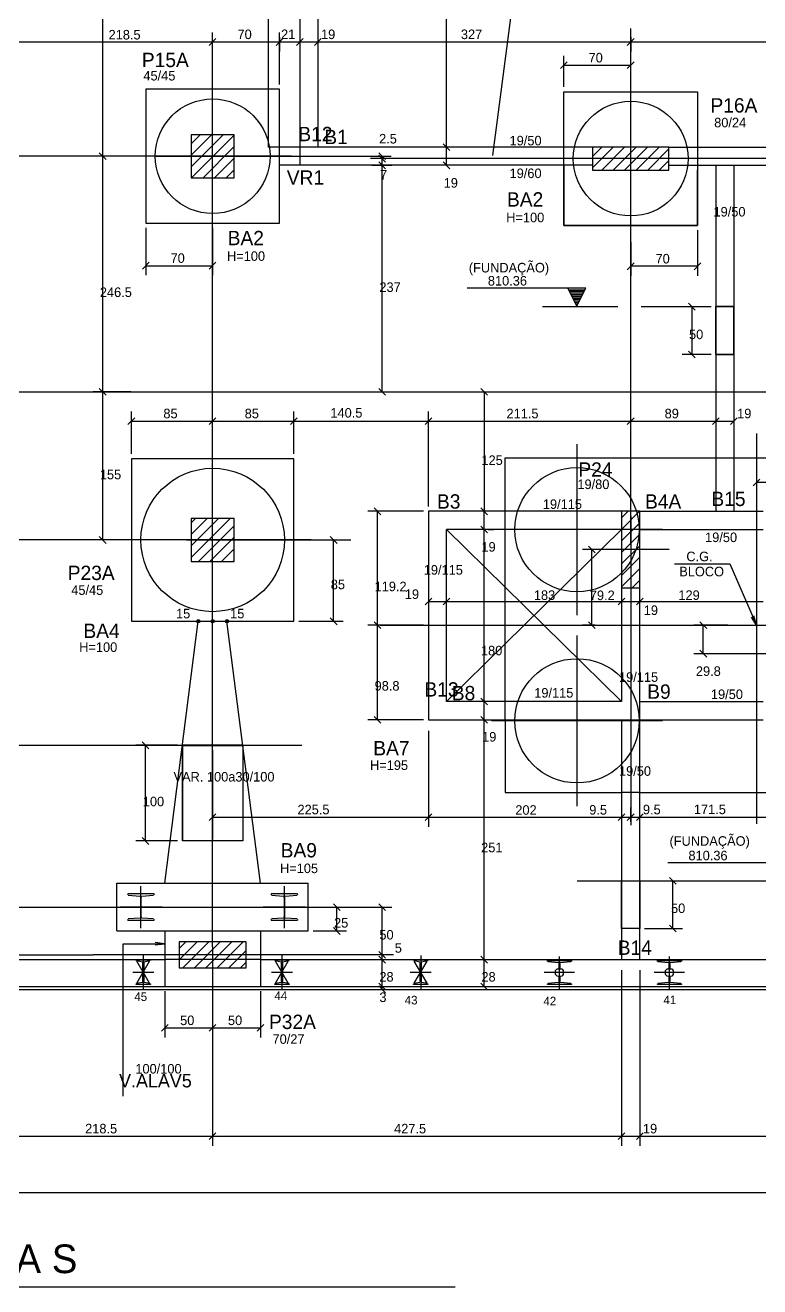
# Model space of a CAD drawing. Header units: metres. Extents: x -5 to 6148, y -6 to 3991.
# Drawn here: x 4094 to 4862, y 1774 to 3093 of the extents above; entities that cross this region are included whole.
import ezdxf

# ---------------------------------------------------------------- set-up
doc = ezdxf.new("R2010")
doc.units = ezdxf.units.M

msp = doc.modelspace()

# ---------------------------------------------------------------- linework, layer by layer
for centre, radius in [((4290.2, 2956.4), 60), ((4727.2, 2953.9), 60), ((4290.2, 2554.9), 75), ((4671.1, 2565.7), 65), ((4275.2, 2469.9), 1.67), ((4275.2, 2469.9), 0.83), ((4290.2, 2469.9), 1.67), ((4290.2, 2469.9), 1.67), ((4290.2, 2469.9), 0.83), ((4290.2, 2469.9), 0.83), ((4305.2, 2469.9), 1.67), ((4305.2, 2469.9), 0.83), ((4671.1, 2365.7), 65)]:
    msp.add_circle(centre, radius)
at = {"layer": '1', "color": 1}
for p, q in [((4290.2, 2873.9), (4290.2, 3038.8)), ((4727.2, 2871.4), (4727.2, 3036.3)), ((4372.7, 2956.4), (4207.7, 2956.4)), ((4809.7, 2953.9), (4644.7, 2953.9)), ((4290.2, 2451.8), (4290.2, 2657.9)), ((4671.1, 2476.4), (4671.1, 2655.1)), ((4760.4, 2565.7), (4581.7, 2565.7)), ((4393.3, 2554.9), (4187.1, 2554.9)), ((4671.1, 2276.4), (4671.1, 2455.1)), ((4760.4, 2365.7), (4581.7, 2365.7)), ((3913, 2115.9), (4240.2, 2115.9)), ((4340.2, 2115.9), (5745.4, 2115.9)), ((2991.2, 2087.9), (5771.4, 2087.9))]:
    msp.add_line(p, q, dxfattribs=at)
at = {"layer": '2', "color": 2}
for p, q in [((4286.7, 3072.3), (4293.7, 3079.4)), ((4286.7, 3072.3), (4293.7, 3079.4)), ((4286.7, 3072.3), (4293.7, 3079.4)), ((4286.7, 3072.3), (4293.7, 3079.4)), ((4356.7, 3072.3), (4363.7, 3079.4)), ((4356.7, 3072.3), (4363.7, 3079.4)), ((4356.7, 3072.3), (4363.7, 3079.4)), ((4377.7, 3072.3), (4384.7, 3079.4)), ((4377.7, 3072.3), (4384.7, 3079.4)), ((4396.7, 3072.3), (4403.7, 3079.4)), ((4396.7, 3072.3), (4403.7, 3079.4)), ((4723.7, 3072.3), (4730.7, 3079.4)), ((4723.7, 3072.3), (4730.7, 3079.4)), ((4723.7, 3072.3), (4730.7, 3079.4)), ((4723.7, 3072.3), (4730.7, 3079.4)), ((4653.7, 3048), (4660.7, 3055.1)), ((4723.7, 3048), (4730.7, 3055.1)), ((4178.8, 2952.8), (4171.7, 2959.9)), ((4178.8, 2952.8), (4171.7, 2959.9)), ((4178.8, 2952.8), (4171.7, 2959.9)), ((4471, 2952.8), (4464, 2959.9)), ((4471, 2950.3), (4464, 2957.4)), ((4471, 2950.3), (4464, 2957.4)), ((4538.2, 2962.3), (4531.2, 2969.4)), ((4538.2, 2962.3), (4531.2, 2969.4)), ((4471, 2943.3), (4464, 2950.4)), ((4471, 2943.3), (4464, 2950.4)), ((4538.2, 2943.3), (4531.2, 2950.4)), ((4216.7, 2838.3), (4223.7, 2845.4)), ((4286.7, 2838.3), (4293.7, 2845.4)), ((4730.7, 2844.7), (4723.7, 2837.6)), ((4800.7, 2844.7), (4793.7, 2837.6)), ((4787.6, 2802.5), (4794.7, 2795.4)), ((4787.6, 2752.5), (4794.7, 2745.4)), ((4178.8, 2706.3), (4171.7, 2713.4)), ((4178.8, 2706.3), (4171.7, 2713.4)), ((4471, 2706.3), (4464, 2713.4)), ((4471, 2706.3), (4464, 2713.4)), ((4471, 2706.3), (4464, 2713.4)), ((4570.7, 2713.4), (4577.7, 2706.3)), ((4201.7, 2675.7), (4208.7, 2682.7)), ((4286.7, 2675.7), (4293.7, 2682.7)), ((4286.7, 2675.7), (4293.7, 2682.7)), ((4371.7, 2675.7), (4378.7, 2682.7)), ((4371.7, 2675.7), (4378.7, 2682.7)), ((4512.2, 2675.7), (4519.2, 2682.7)), ((4512.2, 2675.7), (4519.2, 2682.7)), ((4723.7, 2675.7), (4730.7, 2682.7)), ((4723.7, 2675.7), (4730.7, 2682.7)), ((4812.7, 2675.7), (4819.7, 2682.7)), ((4812.7, 2675.7), (4819.7, 2682.7)), ((4831.7, 2675.7), (4838.7, 2682.7)), ((4862.1, 2618.4), (4855.1, 2611.4)), ((4466, 2581.3), (4458.9, 2588.4)), ((4570.7, 2588.4), (4577.7, 2581.3)), ((4577.7, 2581.3), (4570.7, 2588.4)), ((4577.7, 2581.3), (4570.7, 2588.4)), ((4577.7, 2562.3), (4570.7, 2569.4)), ((4577.7, 2562.3), (4570.7, 2569.4)), ((4178.8, 2551.3), (4171.7, 2558.4)), ((4178.8, 2551.3), (4171.7, 2558.4)), ((4420.3, 2551.3), (4413.2, 2558.4)), ((4690.2, 2541.3), (4683.2, 2548.4)), ((4512.2, 2486.9), (4519.2, 2494)), ((4531.2, 2486.9), (4538.2, 2494)), ((4531.2, 2486.9), (4538.2, 2494)), ((4714.2, 2486.9), (4721.2, 2494)), ((4714.2, 2486.9), (4721.2, 2494)), ((4733.2, 2486.9), (4740.2, 2494)), ((4733.2, 2486.9), (4740.2, 2494)), ((4420.3, 2466.3), (4413.2, 2473.4)), ((4466, 2462.2), (4458.9, 2469.3)), ((4466, 2462.2), (4458.9, 2469.3)), ((4690.2, 2462.2), (4683.2, 2469.3)), ((4806.7, 2462.2), (4799.6, 2469.3)), ((4806.7, 2432.4), (4799.6, 2439.5)), ((4577.7, 2382.3), (4570.7, 2389.4)), ((4577.7, 2382.3), (4570.7, 2389.4)), ((4466, 2363.3), (4458.9, 2370.4)), ((4577.7, 2363.3), (4570.7, 2370.4)), ((4577.7, 2363.3), (4570.7, 2370.4)), ((4577.7, 2363.3), (4570.7, 2370.4)), ((4223.5, 2336.5), (4216.4, 2343.6)), ((4286.7, 2261.4), (4293.7, 2268.5)), ((4512.2, 2261.4), (4519.2, 2268.5)), ((4714.2, 2261.4), (4721.2, 2268.5)), ((4714.2, 2261.4), (4721.2, 2268.5)), ((4723.7, 2261.4), (4730.7, 2268.5)), ((4723.7, 2261.4), (4730.7, 2268.5)), ((4733.2, 2261.4), (4740.2, 2268.5)), ((4733.2, 2261.4), (4740.2, 2268.5)), ((4223.5, 2236.5), (4216.4, 2243.6)), ((4774.8, 2194.8), (4767.8, 2201.9)), ((4423.6, 2167.3), (4416.5, 2174.4)), ((4471, 2167.3), (4464, 2174.4)), ((4471, 2167.3), (4464, 2174.4)), ((4774.8, 2144.8), (4767.8, 2151.9)), ((4423.6, 2142.3), (4416.5, 2149.4)), ((4471, 2117.3), (4464, 2124.4)), ((4471, 2117.3), (4464, 2124.4)), ((4471, 2117.3), (4464, 2124.4)), ((4471, 2112.3), (4464, 2119.4)), ((4471, 2112.3), (4464, 2119.4)), ((4577.7, 2112.3), (4570.7, 2119.4)), ((4577.7, 2112.3), (4570.7, 2119.4)), ((4471, 2084.3), (4464, 2091.4)), ((4471, 2084.3), (4464, 2091.4)), ((4471, 2081.3), (4464, 2088.4)), ((4577.7, 2084.3), (4570.7, 2091.4)), ((2401.7, 2084.8), (5872.2, 2084.8)), ((4236.7, 2040.9), (4243.7, 2048)), ((4286.7, 2040.9), (4293.7, 2048)), ((4286.7, 2040.9), (4293.7, 2048)), ((4336.7, 2040.9), (4343.7, 2048)), ((4286.7, 1927.6), (4293.7, 1934.7)), ((4286.7, 1927.6), (4293.7, 1934.7)), ((4286.7, 1927.6), (4293.7, 1934.7)), ((4714.2, 1927.6), (4721.2, 1934.7)), ((4714.2, 1927.6), (4721.2, 1934.7)), ((4733.2, 1927.6), (4740.2, 1934.7)), ((4733.2, 1927.6), (4740.2, 1934.7))]:
    msp.add_line(p, q, dxfattribs=at)
at = {"layer": '3', "color": 3}
for p, q in [((4348.2, 3285.9), (4348.2, 2965.9)), ((4381.2, 3285.9), (4381.2, 2965.8)), ((4400.2, 3285.9), (4400.2, 2965.8)), ((4657.2, 3023.9), (4797.2, 3023.9)), ((4657.2, 2946.9), (4657.2, 3023.9)), ((4797.2, 3023.9), (4797.2, 2941.9)), ((4267.7, 2969.4), (4277.1, 2978.9)), ((4267.7, 2957.4), (4289.1, 2978.9)), ((4267.7, 2945.4), (4301.1, 2978.9)), ((4268.2, 2933.9), (4312.7, 2978.4)), ((4280.2, 2933.9), (4312.7, 2966.4)), ((4360.2, 2965.9), (4348.2, 2965.9)), ((4687.2, 2965.9), (4360.2, 2965.9)), ((4381.2, 2965.9), (4381.2, 2946.9)), ((4687.2, 2956.2), (4696.9, 2965.9)), ((4687.2, 2944.2), (4708.9, 2965.9)), ((4696.9, 2941.9), (4720.9, 2965.9)), ((4708.9, 2941.9), (4732.9, 2965.9)), ((4720.9, 2941.9), (4744.9, 2965.9)), ((4733, 2941.9), (4757, 2965.9)), ((4745, 2941.9), (4767.2, 2964.1)), ((4767.2, 2965.9), (5109.2, 2965.9)), ((4292.2, 2933.9), (4312.7, 2954.3)), ((4687.2, 2946.9), (4360.2, 2946.9)), ((4757, 2941.9), (4767.2, 2952)), ((4767.2, 2946.9), (5109.2, 2946.9)), ((4816.2, 2946.9), (4816.2, 2584.9)), ((4835.2, 2946.9), (4835.2, 2584.9)), ((4304.2, 2933.9), (4312.7, 2942.3)), ((4680.3, 2818.4), (4556.4, 2818.4)), ((4670.9, 2799.7), (4661.5, 2818.4)), ((4662.4, 2816.7), (4679.5, 2816.7)), ((4663.2, 2815.1), (4678.6, 2815.1)), ((4664, 2813.4), (4677.8, 2813.4)), ((4664.9, 2811.7), (4676.9, 2811.7)), ((4670.9, 2799.7), (4680.3, 2818.4)), ((4665.7, 2810.1), (4676.1, 2810.1)), ((4666.6, 2808.4), (4675.3, 2808.4)), ((4667.4, 2806.7), (4674.4, 2806.7)), ((4668.2, 2805), (4673.6, 2805)), ((4669.1, 2803.4), (4672.8, 2803.4)), ((4669.9, 2801.7), (4671.9, 2801.7)), ((4858.6, 2666.4), (4858.6, 2257.8)), ((4816.2, 2640.7), (4835.2, 2640.7)), ((4267.7, 2572.8), (4272.3, 2577.4)), ((4267.7, 2560.7), (4284.3, 2577.4)), ((4267.7, 2548.7), (4296.3, 2577.4)), ((4267.7, 2536.7), (4308.4, 2577.4)), ((4717.7, 2584.9), (4515.7, 2584.9)), ((4596.1, 2366.9), (4596.1, 2584.9)), ((4717.7, 2578), (4724.6, 2584.9)), ((4717.7, 2566), (4736.6, 2584.9)), ((4736.7, 2584.9), (4865.7, 2584.9)), ((4275.4, 2532.4), (4312.7, 2569.7)), ((4534.7, 2385.9), (4534.7, 2565.9)), ((4717.7, 2565.9), (4534.7, 2565.9)), ((4717.7, 2553.9), (4736.7, 2572.9)), ((4717.7, 2541.9), (4736.7, 2560.9)), ((4736.7, 2565.9), (4865.7, 2565.9)), ((4287.4, 2532.4), (4312.7, 2557.7)), ((4717.7, 2529.9), (4736.7, 2548.9)), ((4299.4, 2532.4), (4312.7, 2545.6)), ((4717.7, 2517.9), (4736.7, 2536.9)), ((4311.4, 2532.4), (4312.7, 2533.6)), ((4717.7, 2505.9), (4736.7, 2524.9)), ((4728.7, 2504.9), (4736.7, 2512.8)), ((4240.2, 2195.9), (4275.2, 2469.9)), ((4340.2, 2195.9), (4305.2, 2469.9)), ((4465.4, 2465.7), (5121.7, 2465.7)), ((4736.7, 2385.9), (4865.7, 2385.9)), ((4717.7, 2366.9), (4865.7, 2366.9)), ((4736.7, 2290.7), (4717.7, 2290.7)), ((4736.7, 2290.7), (4946.2, 2290.7)), ((4890, 2217.1), (4766.1, 2217.1)), ((4190.2, 2145.9), (4190.2, 2195.9)), ((4190.2, 2195.9), (4390.2, 2195.9)), ((4390.2, 2145.9), (4390.2, 2195.9)), ((4190.2, 2145.9), (4390.2, 2145.9)), ((4240.2, 2145.9), (4240.2, 2115.9)), ((4340.2, 2145.9), (4340.2, 2115.9)), ((4255.2, 2127.5), (4262, 2134.4)), ((4255.2, 2115.5), (4274.1, 2134.4)), ((4259.1, 2107.4), (4286.1, 2134.4)), ((4271.1, 2107.4), (4298.1, 2134.4)), ((4283.1, 2107.4), (4310.1, 2134.4)), ((4295.1, 2107.4), (4322.1, 2134.4)), ((4307.2, 2107.4), (4325.2, 2125.4)), ((4340.2, 2115.9), (4240.2, 2115.9)), ((4240.2, 2115.9), (4240.2, 2087.9)), ((4319.2, 2107.4), (4325.2, 2113.4)), ((4340.2, 2115.9), (4340.2, 2087.9))]:
    msp.add_line(p, q, dxfattribs=at)
for points in [[(4360.2, 2886.4), (4360.2, 3026.4), (4220.2, 3026.4), (4220.2, 2886.4), (4360.2, 2886.4)], [(4657.2, 2946.9), (4657.2, 2883.9), (4797.2, 2883.9), (4797.2, 2941.9), (4797.2, 2883.9), (4657.2, 2883.9), (4657.2, 2946.9)], [(4375.2, 2469.9), (4375.2, 2639.9), (4205.2, 2639.9), (4205.2, 2469.9), (4375.2, 2469.9)], [(4596.1, 2584.9), (4596.1, 2640.7), (4816.2, 2640.7)], [(4835.2, 2640.7), (5121.1, 2640.7), (5121.1, 2584.9)], [(4515.7, 2584.9), (4515.7, 2366.9), (4717.7, 2366.9), (4717.7, 2115.9)], [(4717.7, 2504.9), (4717.7, 2385.9), (4534.7, 2385.9)], [(4736.7, 2115.9), (4736.7, 2385.9), (4736.7, 2504.9)], [(4596.1, 2366.9), (4596.1, 2290.7), (4717.7, 2290.7)]]:
    msp.add_lwpolyline(points, dxfattribs=at)
at = {"layer": '6', "color": 6}
for p, q in [((4816.2, 2799), (4816.2, 2749)), ((4835.2, 2799), (4816.2, 2799)), ((4835.2, 2749), (4835.2, 2799)), ((4816.2, 2749), (4835.2, 2749)), ((4258.6, 2340.1), (4258.6, 2240.1)), ((4321.8, 2340.1), (4258.6, 2340.1)), ((4321.8, 2340.1), (4321.8, 2240.1)), ((4321.8, 2240.1), (4258.6, 2240.1)), ((4215.2, 2148.8), (4215.2, 2192.9)), ((4215.2, 2148.8), (4215.2, 2192.9)), ((4365.2, 2148.8), (4365.2, 2192.9)), ((4365.2, 2148.8), (4365.2, 2192.9)), ((4201.4, 2184.6), (4201.4, 2183.9)), ((4229, 2184.6), (4201.4, 2184.6)), ((4201.9, 2183.4), (4214.4, 2182.4)), ((4214.8, 2181.8), (4214.8, 2159.9)), ((4215.5, 2159.9), (4215.5, 2181.8)), ((4216, 2182.4), (4228.5, 2183.4)), ((4229, 2183.9), (4229, 2184.6)), ((4351.4, 2184.6), (4351.4, 2183.9)), ((4379, 2184.6), (4351.4, 2184.6)), ((4351.9, 2183.4), (4364.4, 2182.4)), ((4364.8, 2181.8), (4364.8, 2159.9)), ((4365.5, 2159.9), (4365.5, 2181.8)), ((4366, 2182.4), (4378.5, 2183.4)), ((4379, 2183.9), (4379, 2184.6)), ((4237.3, 2170.9), (4193.1, 2170.9)), ((4387.3, 2170.9), (4343.1, 2170.9)), ((4201.4, 2157.8), (4201.4, 2157.1)), ((4201.4, 2157.1), (4229, 2157.1)), ((4214.4, 2159.3), (4201.9, 2158.4)), ((4228.5, 2158.4), (4216, 2159.3)), ((4229, 2157.1), (4229, 2157.8)), ((4351.4, 2157.8), (4351.4, 2157.1)), ((4351.4, 2157.1), (4379, 2157.1)), ((4364.4, 2159.3), (4351.9, 2158.4)), ((4378.5, 2158.4), (4366, 2159.3)), ((4379, 2157.1), (4379, 2157.8)), ((4210.2, 2115.8), (4225.2, 2115.8)), ((4210.2, 2115.1), (4210.2, 2115.8)), ((4216.8, 2113.4), (4210.7, 2114.5)), ((4224.3, 2091.3), (4211, 2114.4)), ((4211, 2091.3), (4224.3, 2114.4)), ((4217.3, 2092.9), (4217.3, 2112.8)), ((4217.7, 2120.2), (4217.7, 2085.5)), ((4218.1, 2112.8), (4218.1, 2092.9)), ((4224.7, 2114.5), (4218.6, 2113.4)), ((4225.2, 2115.8), (4225.2, 2115.1)), ((4355.2, 2115.8), (4370.2, 2115.8)), ((4355.2, 2115.1), (4355.2, 2115.8)), ((4361.8, 2113.4), (4355.7, 2114.5)), ((4369.3, 2091.3), (4356, 2114.4)), ((4356, 2091.3), (4369.3, 2114.4)), ((4362.3, 2092.9), (4362.3, 2112.8)), ((4362.7, 2120.2), (4362.7, 2085.5)), ((4363.1, 2112.8), (4363.1, 2092.9)), ((4369.7, 2114.5), (4363.6, 2113.4)), ((4370.2, 2115.8), (4370.2, 2115.1)), ((4500.2, 2115.8), (4515.2, 2115.8)), ((4500.2, 2115.1), (4500.2, 2115.8)), ((4506.8, 2113.4), (4500.7, 2114.5)), ((4514.3, 2091.3), (4501, 2114.4)), ((4501, 2091.3), (4514.3, 2114.4)), ((4507.3, 2092.9), (4507.3, 2112.8)), ((4507.7, 2120.2), (4507.7, 2085.5)), ((4508.1, 2112.8), (4508.1, 2092.9)), ((4514.7, 2114.5), (4508.6, 2113.4)), ((4515.2, 2115.8), (4515.2, 2115.1)), ((4640.2, 2114.9), (4665.2, 2114.9)), ((4640.2, 2114.1), (4640.2, 2114.9)), ((4651.8, 2112.4), (4640.7, 2113.5)), ((4652.3, 2106.3), (4652.3, 2111.8)), ((4652.7, 2085.5), (4652.7, 2119.2)), ((4664.7, 2113.5), (4653.6, 2112.4)), ((4665.2, 2114.9), (4665.2, 2114.1)), ((4755.2, 2114.9), (4780.2, 2114.9)), ((4755.2, 2114.1), (4755.2, 2114.9)), ((4766.8, 2112.4), (4755.7, 2113.5)), ((4767.3, 2106.3), (4767.3, 2111.8)), ((4767.7, 2085.5), (4767.7, 2119.2)), ((4779.7, 2113.5), (4768.6, 2112.4)), ((4780.2, 2114.9), (4780.2, 2114.1)), ((4206.8, 2102.8), (4228.6, 2102.8)), ((4351.8, 2102.8), (4373.6, 2102.8)), ((4496.8, 2102.8), (4518.6, 2102.8)), ((4668.6, 2102.4), (4636.8, 2102.4)), ((4783.6, 2102.4), (4751.8, 2102.4)), ((4210.2, 2089.8), (4210.2, 2090.6)), ((4225.2, 2089.8), (4210.2, 2089.8)), ((4210.7, 2091.2), (4216.8, 2092.3)), ((4218.6, 2092.3), (4224.7, 2091.2)), ((4225.2, 2090.6), (4225.2, 2089.8)), ((4355.2, 2089.8), (4355.2, 2090.6)), ((4370.2, 2089.8), (4355.2, 2089.8)), ((4355.7, 2091.2), (4361.8, 2092.3)), ((4363.6, 2092.3), (4369.7, 2091.2)), ((4370.2, 2090.6), (4370.2, 2089.8)), ((4500.2, 2089.8), (4500.2, 2090.6)), ((4515.2, 2089.8), (4500.2, 2089.8)), ((4500.7, 2091.2), (4506.8, 2092.3)), ((4508.6, 2092.3), (4514.7, 2091.2)), ((4515.2, 2090.6), (4515.2, 2089.8)), ((4640.2, 2089.9), (4640.2, 2090.6)), ((4665.2, 2089.9), (4640.2, 2089.9)), ((4640.7, 2091.2), (4651.8, 2092.3)), ((4652.3, 2092.9), (4652.3, 2098.4)), ((4653.1, 2098.4), (4653.1, 2092.9)), ((4653.6, 2092.3), (4664.7, 2091.2)), ((4665.2, 2090.6), (4665.2, 2089.9)), ((4755.2, 2089.9), (4755.2, 2090.6)), ((4780.2, 2089.9), (4755.2, 2089.9)), ((4755.7, 2091.2), (4766.8, 2092.3)), ((4767.3, 2092.9), (4767.3, 2098.4)), ((4768.1, 2098.4), (4768.1, 2092.9)), ((4768.6, 2092.3), (4779.7, 2091.2)), ((4780.2, 2090.6), (4780.2, 2089.9)), ((3582.8, 1773.6), (4543.7, 1773.6))]:
    msp.add_line(p, q, dxfattribs=at)
for points in [[(4717.7, 2198.4), (4736.7, 2198.4), (4736.7, 2148.4), (4717.7, 2148.4), (4717.7, 2198.4)], [(4201.4, 2183.9), (4201.4, 2184.2), (4201.6, 2184.4), (4201.9, 2184.5)], [(4214.8, 2181.8), (4214.8, 2181.8), (4214.8, 2181.8), (4214.8, 2181.8), (4214.8, 2181.6), (4214.6, 2181.3), (4214.4, 2181.3)], [(4216, 2181.3), (4215.7, 2181.3), (4215.5, 2181.6), (4215.5, 2181.8)], [(4228.5, 2184.5), (4228.8, 2184.4), (4229, 2184.2), (4229, 2183.9)], [(4351.4, 2183.9), (4351.4, 2184.2), (4351.6, 2184.4), (4351.9, 2184.5)], [(4364.8, 2181.8), (4364.8, 2181.8), (4364.8, 2181.8), (4364.8, 2181.8), (4364.8, 2181.6), (4364.6, 2181.3), (4364.4, 2181.3)], [(4366, 2181.3), (4365.7, 2181.3), (4365.5, 2181.6), (4365.5, 2181.8)], [(4378.5, 2184.5), (4378.8, 2184.4), (4379, 2184.2), (4379, 2183.9)], [(4201.9, 2157.2), (4201.6, 2157.3), (4201.4, 2157.5), (4201.4, 2157.8)], [(4214.4, 2160.4), (4214.6, 2160.4), (4214.8, 2160.2), (4214.8, 2159.9)], [(4215.5, 2159.9), (4215.5, 2160.2), (4215.7, 2160.4), (4216, 2160.4)], [(4229, 2157.8), (4229, 2157.5), (4228.8, 2157.3), (4228.5, 2157.2)], [(4351.9, 2157.2), (4351.6, 2157.3), (4351.4, 2157.5), (4351.4, 2157.8)], [(4364.4, 2160.4), (4364.6, 2160.4), (4364.8, 2160.2), (4364.8, 2159.9)], [(4365.5, 2159.9), (4365.5, 2160.2), (4365.7, 2160.4), (4366, 2160.4)], [(4379, 2157.8), (4379, 2157.5), (4378.8, 2157.3), (4378.5, 2157.2)], [(4210.2, 2115.1), (4210.2, 2115.4), (4210.4, 2115.6), (4210.7, 2115.7)], [(4217.3, 2112.8), (4217.3, 2112.5), (4217.1, 2112.3), (4216.8, 2112.2)], [(4218.6, 2112.2), (4218.3, 2112.3), (4218.1, 2112.5), (4218.1, 2112.8)], [(4224.7, 2115.7), (4225, 2115.6), (4225.2, 2115.4), (4225.2, 2115.1)], [(4355.2, 2115.1), (4355.2, 2115.4), (4355.4, 2115.6), (4355.7, 2115.7)], [(4362.3, 2112.8), (4362.3, 2112.5), (4362.1, 2112.3), (4361.8, 2112.2)], [(4363.6, 2112.2), (4363.3, 2112.3), (4363.1, 2112.5), (4363.1, 2112.8)], [(4369.7, 2115.7), (4370, 2115.6), (4370.2, 2115.4), (4370.2, 2115.1)], [(4500.2, 2115.1), (4500.2, 2115.4), (4500.4, 2115.6), (4500.7, 2115.7)], [(4507.3, 2112.8), (4507.3, 2112.5), (4507.1, 2112.3), (4506.8, 2112.2)], [(4508.6, 2112.2), (4508.3, 2112.3), (4508.1, 2112.5), (4508.1, 2112.8)], [(4514.7, 2115.7), (4515, 2115.6), (4515.2, 2115.4), (4515.2, 2115.1)], [(4640.2, 2114.1), (4640.2, 2114.4), (4640.4, 2114.6), (4640.7, 2114.7)], [(4652.3, 2111.8), (4652.3, 2111.5), (4652.1, 2111.3), (4651.8, 2111.2)], [(4653.1, 2111.8), (4653.1, 2106.3)], [(4653.6, 2111.2), (4653.3, 2111.3), (4653.1, 2111.5), (4653.1, 2111.8), (4653.1, 2111.8), (4653.1, 2111.8), (4653.1, 2111.8)], [(4664.7, 2114.7), (4665, 2114.6), (4665.2, 2114.4), (4665.2, 2114.1)], [(4755.2, 2114.1), (4755.2, 2114.4), (4755.4, 2114.6), (4755.7, 2114.7)], [(4767.3, 2111.8), (4767.3, 2111.5), (4767.1, 2111.3), (4766.8, 2111.2)], [(4768.1, 2111.8), (4768.1, 2106.3)], [(4768.6, 2111.2), (4768.3, 2111.3), (4768.1, 2111.5), (4768.1, 2111.8), (4768.1, 2111.8), (4768.1, 2111.8), (4768.1, 2111.8)], [(4779.7, 2114.7), (4780, 2114.6), (4780.2, 2114.4), (4780.2, 2114.1)], [(4652.3, 2098.4), (4650.3, 2098.6), (4648.7, 2100.3), (4648.7, 2102.4), (4648.7, 2104.4), (4650.3, 2106.1), (4652.3, 2106.3)], [(4653.1, 2106.3), (4655.1, 2106.1), (4656.7, 2104.4), (4656.7, 2102.4), (4656.7, 2100.3), (4655.1, 2098.6), (4653.1, 2098.4)], [(4767.3, 2098.4), (4765.3, 2098.6), (4763.7, 2100.3), (4763.7, 2102.4), (4763.7, 2104.4), (4765.3, 2106.1), (4767.3, 2106.3)], [(4768.1, 2106.3), (4770.1, 2106.1), (4771.7, 2104.4), (4771.7, 2102.4), (4771.7, 2100.3), (4770.1, 2098.6), (4768.1, 2098.4)], [(4210.7, 2090), (4210.4, 2090.1), (4210.2, 2090.3), (4210.2, 2090.6)], [(4216.8, 2093.5), (4217.1, 2093.4), (4217.3, 2093.2), (4217.3, 2092.9), (4217.3, 2092.9), (4217.3, 2092.9), (4217.3, 2092.9)], [(4218.1, 2092.9), (4218.1, 2093.2), (4218.3, 2093.4), (4218.6, 2093.5)], [(4225.2, 2090.6), (4225.2, 2090.3), (4225, 2090.1), (4224.7, 2090)], [(4355.7, 2090), (4355.4, 2090.1), (4355.2, 2090.3), (4355.2, 2090.6)], [(4361.8, 2093.5), (4362.1, 2093.4), (4362.3, 2093.2), (4362.3, 2092.9), (4362.3, 2092.9), (4362.3, 2092.9), (4362.3, 2092.9)], [(4363.1, 2092.9), (4363.1, 2093.2), (4363.3, 2093.4), (4363.6, 2093.5)], [(4370.2, 2090.6), (4370.2, 2090.3), (4370, 2090.1), (4369.7, 2090)], [(4500.7, 2090), (4500.4, 2090.1), (4500.2, 2090.3), (4500.2, 2090.6)], [(4506.8, 2093.5), (4507.1, 2093.4), (4507.3, 2093.2), (4507.3, 2092.9), (4507.3, 2092.9), (4507.3, 2092.9), (4507.3, 2092.9)], [(4508.1, 2092.9), (4508.1, 2093.2), (4508.3, 2093.4), (4508.6, 2093.5)], [(4515.2, 2090.6), (4515.2, 2090.3), (4515, 2090.1), (4514.7, 2090)], [(4640.7, 2090), (4640.4, 2090.1), (4640.2, 2090.3), (4640.2, 2090.6)], [(4651.8, 2093.5), (4652.1, 2093.4), (4652.3, 2093.2), (4652.3, 2092.9)], [(4653.1, 2092.9), (4653.1, 2093.2), (4653.3, 2093.4), (4653.6, 2093.5)], [(4665.2, 2090.6), (4665.2, 2090.3), (4665, 2090.1), (4664.7, 2090)], [(4755.7, 2090), (4755.4, 2090.1), (4755.2, 2090.3), (4755.2, 2090.6)], [(4766.8, 2093.5), (4767.1, 2093.4), (4767.3, 2093.2), (4767.3, 2092.9)], [(4768.1, 2092.9), (4768.1, 2093.2), (4768.3, 2093.4), (4768.6, 2093.5)], [(4780.2, 2090.6), (4780.2, 2090.3), (4780, 2090.1), (4779.7, 2090)]]:
    msp.add_lwpolyline(points, dxfattribs=at)
at = {"layer": '7', "color": 7}
for points in [[(4267.7, 2933.9), (4312.7, 2933.9), (4312.7, 2978.9), (4267.7, 2978.9), (4267.7, 2933.9)], [(4687.2, 2941.9), (4767.2, 2941.9), (4767.2, 2965.9), (4687.2, 2965.9), (4687.2, 2941.9)], [(4267.7, 2532.4), (4312.7, 2532.4), (4312.7, 2577.4), (4267.7, 2577.4), (4267.7, 2532.4)], [(4717.7, 2504.9), (4736.7, 2504.9), (4736.7, 2584.9), (4717.7, 2584.9), (4717.7, 2504.9)], [(4255.2, 2107.4), (4325.2, 2107.4), (4325.2, 2134.4), (4255.2, 2134.4), (4255.2, 2107.4)]]:
    msp.add_lwpolyline(points, dxfattribs=at)
at = {"layer": '8', "color": 8}
for points in [[(4816.2, 2799), (4835.2, 2799), (4835.2, 2749), (4816.2, 2749), (4816.2, 2799)], [(4258.6, 2340), (4321.8, 2340), (4321.8, 2240.1), (4258.6, 2240.1), (4258.6, 2340)], [(4736.7, 2148.4), (4717.7, 2148.4), (4717.7, 2198.4), (4736.7, 2198.4), (4736.7, 2148.4)]]:
    msp.add_lwpolyline(points, dxfattribs=at)
at = {"layer": '9', "color": 9}
for p, q in [((4175.3, 2956.4), (4175.3, 3285.9)), ((4534.7, 2965.9), (4534.7, 3285.9)), ((4583.1, 2957), (4606, 3131.2)), ((4727.2, 3085.9), (4727.2, 3089.9)), ((4071.7, 3075.9), (4290.2, 3075.9)), ((4290.2, 3065.9), (4290.2, 3085.9)), ((4290.2, 3031.4), (4290.2, 3085.9)), ((4290.2, 2129.4), (4290.2, 3085.9)), ((4290.2, 3075.9), (4360.2, 3075.9)), ((4360.2, 3031.4), (4360.2, 3085.9)), ((4360.2, 3080.9), (4360.2, 3065.9)), ((4360.2, 3075.9), (4381.2, 3075.9)), ((4381.2, 3082.7), (4381.2, 3065.9)), ((4381.2, 3075.9), (4400.2, 3075.9)), ((4400.2, 3075.9), (4727.2, 3075.9)), ((4727.2, 3039.1), (4727.2, 3085.9)), ((4727.2, 2662.1), (4727.2, 3085.9)), ((4727.2, 3080.9), (4727.2, 3065.9)), ((4727.2, 3075.9), (5164.2, 3075.9)), ((4657.2, 3028.9), (4657.2, 3061.5)), ((4657.2, 3051.5), (4727.2, 3051.5)), ((4727.2, 3028.9), (4727.2, 3061.5)), ((4262.7, 2956.4), (3929.6, 2956.4)), ((4202.7, 2956.4), (4165.3, 2956.4)), ((4175.3, 2709.9), (4175.3, 2956.4)), ((4231.1, 2956.4), (4476.7, 2956.4)), ((4467.5, 2953.9), (4467.5, 2956.4)), ((4534.3, 2965.9), (4524.7, 2965.9)), ((4534.7, 2946.9), (4534.7, 2965.9)), ((5004.1, 2953.9), (4455.3, 2953.9)), ((4456.5, 2946.9), (4477.5, 2946.9)), ((4467.5, 2946.9), (4467.5, 2953.9)), ((4467.5, 2709.9), (4467.5, 2946.9)), ((4535, 2946.9), (4524.7, 2946.9)), ((4220.2, 2881.4), (4220.2, 2831.8)), ((4290.2, 2881.4), (4290.2, 2831.8)), ((4797.2, 2878.9), (4797.2, 2831.2)), ((4727.2, 2866.4), (4727.2, 2831.2)), ((4220.2, 2841.8), (4290.2, 2841.8)), ((4797.2, 2841.2), (4727.2, 2841.2)), ((4634.9, 2799), (4713.9, 2799)), ((4738.2, 2799), (4811.2, 2799)), ((4791.2, 2799), (4791.2, 2749)), ((4811.2, 2749), (4781.2, 2749)), ((3914.6, 2709.9), (6027.7, 2709.9)), ((4204.8, 2709.9), (4165.3, 2709.9)), ((4175.3, 2554.9), (4175.3, 2709.9)), ((4574.2, 2709.9), (4574.2, 2584.9)), ((4205.2, 2644.9), (4205.2, 2689.2)), ((4205.2, 2679.2), (4290.2, 2679.2)), ((4290.2, 2649.9), (4290.2, 2689.2)), ((4290.2, 2644.9), (4290.2, 2689.2)), ((4290.2, 2679.2), (4375.2, 2679.2)), ((4375.2, 2644.9), (4375.2, 2689.2)), ((4375.2, 2679.2), (4515.7, 2679.2)), ((4515.7, 2589.9), (4515.7, 2689.2)), ((4515.7, 2679.2), (4727.2, 2679.2)), ((4727.2, 2679.2), (4816.2, 2679.2)), ((4816.2, 2679.2), (4835.2, 2679.2)), ((4727.2, 2549.9), (4727.2, 2662.1)), ((4858.6, 2618.7), (4858.6, 2604.9)), ((4908.2, 2614.9), (4858.6, 2614.9)), ((4510.7, 2584.9), (4452.5, 2584.9)), ((4462.5, 2465.7), (4462.5, 2584.9)), ((4574.2, 2565.9), (4574.2, 2584.9)), ((4727.2, 2579.9), (4727.2, 2256.5)), ((4534.7, 2385.9), (4717.7, 2565.9)), ((4534.7, 2565.9), (4717.7, 2385.9)), ((4574.2, 2385.9), (4574.2, 2565.9)), ((4578.1, 2565.9), (4584.2, 2565.9)), ((4262.7, 2554.9), (3932.2, 2554.9)), ((4262.7, 2554.9), (4434.7, 2554.9)), ((4380.2, 2554.9), (4426.7, 2554.9)), ((4416.7, 2469.9), (4416.7, 2554.9)), ((4691.3, 2544.9), (4676.7, 2544.9)), ((4767.6, 2544.9), (4676.7, 2544.9)), ((4686.7, 2465.7), (4686.7, 2544.9)), ((4515.7, 2490.4), (4534.7, 2490.4)), ((4534.7, 2490.4), (4717.7, 2490.4)), ((4717.7, 2490.4), (4736.7, 2490.4)), ((4736.7, 2490.4), (4865.7, 2490.4)), ((4275.2, 2469.9), (4290.2, 2469.9)), ((4290.2, 2469.9), (4305.2, 2469.9)), ((4380.2, 2469.9), (4426.7, 2469.9)), ((4510.7, 2465.7), (4452.5, 2465.7)), ((4462.5, 2366.9), (4462.5, 2465.7)), ((4690.2, 2465.7), (4676.7, 2465.7)), ((4828.7, 2465.7), (4793.1, 2465.7)), ((4803.1, 2435.9), (4803.1, 2465.7)), ((4853.6, 2435.9), (4793.1, 2435.9)), ((5642.7, 2435.9), (4815, 2435.9)), ((4574.2, 2366.9), (4574.2, 2385.9)), ((4510.7, 2366.9), (4452.5, 2366.9)), ((4574.2, 2115.9), (4574.2, 2366.9)), ((4515.7, 2355.3), (4515.7, 2281.6)), ((3230.3, 2340.1), (4383.4, 2340.1)), ((4253.6, 2340.1), (4210, 2340.1)), ((4220, 2240.1), (4220, 2340.1)), ((4290.2, 2335), (4290.2, 2281.6)), ((4290.2, 2309.8), (4290.2, 2241.6)), ((4515.7, 2285.2), (4515.7, 2254.9)), ((4717.7, 2278.8), (4717.7, 2254.9)), ((4727.2, 2259.9), (4727.2, 2274.9)), ((4736.7, 2263.1), (4736.7, 2274.9)), ((4290.2, 2264.9), (4515.7, 2264.9)), ((4515.7, 2264.9), (4717.7, 2264.9)), ((4717.7, 2264.9), (4727.2, 2264.9)), ((4727.2, 2264.9), (4736.7, 2264.9)), ((4736.7, 2264.9), (4908.2, 2264.9)), ((4253.6, 2240.1), (4210, 2240.1)), ((4671.2, 2198.4), (5526.3, 2198.4)), ((4741.7, 2198.4), (4781.3, 2198.4)), ((4771.3, 2148.4), (4771.3, 2198.4)), ((3243.7, 2170.9), (4135.3, 2170.9)), ((4124.7, 2170.9), (4477.5, 2170.9)), ((4395.2, 2170.9), (4430.1, 2170.9)), ((4420.1, 2145.9), (4420.1, 2170.9)), ((4467.5, 2120.9), (4467.5, 2170.9)), ((4395.2, 2145.9), (4430.1, 2145.9)), ((4741.7, 2148.4), (4781.3, 2148.4)), ((4290.2, 2129.4), (4290.2, 1921.1)), ((3241.5, 2120.9), (4165.3, 2120.9)), ((4479.3, 2120.9), (4165.3, 2120.9)), ((4467.5, 2115.9), (4467.5, 2120.9)), ((4467.5, 2087.9), (4467.5, 2115.9)), ((4574.2, 2087.9), (4574.2, 2115.9)), ((4717.7, 2104.9), (4717.7, 1921.1)), ((4736.7, 2104.9), (4736.7, 1921.1)), ((4467.5, 2084.8), (4467.5, 2087.9)), ((4240.2, 2082.9), (4240.2, 2034.4)), ((4290.2, 2079.9), (4290.2, 1998.8)), ((4340.2, 2082.9), (4340.2, 2034.4)), ((4290.2, 2052.2), (4290.2, 2034.4)), ((4240.2, 2044.4), (4290.2, 2044.4)), ((4290.2, 2044.4), (4340.2, 2044.4)), ((4290.2, 1975.7), (4290.2, 1921.1)), ((4071.7, 1931.1), (4290.2, 1931.1)), ((4290.2, 1931.1), (4717.7, 1931.1)), ((4717.7, 1931.1), (4736.7, 1931.1)), ((4736.7, 1931.1), (5316.7, 1931.1)), ((4071.7, 1872.4), (5872.2, 1872.4))]:
    msp.add_line(p, q, dxfattribs=at)
for points in [[(4772.9, 2529.9), (4830.8, 2529.9), (4858.6, 2465.7), (4853.4, 2474.3), (4858.6, 2465.7), (4855.8, 2475.4)], [(4196.6, 1973.1), (4196.6, 2132.5), (4239.9, 2132.5), (4230, 2131.2), (4239.9, 2132.5), (4230, 2133.8)]]:
    msp.add_lwpolyline(points, dxfattribs=at)

# ---------------------------------------------------------------- texts
at = {"layer": '2', "color": 2}
for s, p in [('218.5', (4181.4, 3078.5)), ('70', (4316.2, 3078.9)), ('21', (4361.7, 3078.9)), ('19', (4403.5, 3078.9)), ('327', (4549.7, 3078.9)), ('70', (4683.2, 3054.5)), ('2.5', (4464.2, 2969.7)), ('7', (4465.2, 2932)), ('19', (4531.7, 2923.5)), ('70', (4246.2, 2844.8)), ('70', (4753.2, 2844.2)), ('237', (4464.5, 2814.4)), ('810.36', (4577.9, 2821.1)), ('246.5', (4172.3, 2809.1)), ('50', (4788.2, 2765)), ('85', (4238.7, 2682.2)), ('85', (4323.7, 2682.2)), ('140.5', (4413.3, 2682.9)), ('211.5', (4597.4, 2682.2)), ('89', (4762.7, 2682.2)), ('19', (4838.5, 2682.2)), ('125', (4571.2, 2633.4)), ('155', (4172.3, 2618.4)), ('19', (4571.2, 2542.7)), ('85', (4413.7, 2503.4)), ('119.2', (4459.5, 2501.3)), ('19', (4491.1, 2493.2)), ('183', (4626, 2492.2)), ('79.2', (4684.5, 2492)), ('129', (4777.1, 2492.2)), ('15', (4251.9, 2472.9)), ('15', (4308.5, 2472.9)), ('19', (4740.9, 2476.4)), ('180', (4570.7, 2434.2)), ('29.8', (4795.4, 2412.7)), ('98.8', (4459.5, 2397.3)), ('19', (4571.9, 2344)), ('100', (4217.2, 2276.3)), ('225.5', (4378.9, 2267.9)), ('202', (4606.6, 2267.4)), ('9.5', (4683.9, 2267.6)), ('9.5', (4740, 2267.9)), ('171.5', (4793.3, 2268.1)), ('251', (4570.9, 2228.2)), ('810.36', (4787.6, 2219.8)), ('50', (4769.4, 2164.6)), ('25', (4417.1, 2149.4)), ('50', (4464.5, 2136.9)), ('5', (4480.6, 2123.1)), ('28', (4464.5, 2092.9)), ('28', (4571.2, 2092.9)), ('3', (4464.5, 2071.5)), ('50', (4256.2, 2047.4)), ('50', (4306.2, 2047.4)), ('218.5', (4156.9, 1934.1)), ('427.5', (4479.9, 1934.1)), ('19', (4740, 1934.1))]:
    msp.add_text(s, height=10, dxfattribs=at).set_placement(p)
at = {"layer": '3', "color": 3}
for s, height, p in [('45/45', 10, (4217.8, 3035.6)), ('80/24', 10, (4814.5, 2986.6)), ('19/50', 10, (4600.6, 2967.7)), ('19/60', 10, (4600.6, 2933.5)), ('BA2', 15, (4597.9, 2903.7)), ('19/50', 10, (4813.8, 2893.3)), ('H=100', 10, (4597.1, 2887.3)), ('BA2', 15, (4305.9, 2863.3)), ('H=100', 10, (4305.2, 2846.9)), ('(FUNDAÇÃO)', 10, (4558, 2834.8)), ('19/80', 10, (4671.5, 2608.2)), ('19/115', 10, (4635.4, 2587.4)), ('19/50', 10, (4805, 2552.7)), ('C.G.', 10, (4785.4, 2532.7)), ('19/115', 10, (4510.9, 2518.6)), ('BLOCO', 10, (4778, 2516.9)), ('45/45', 10, (4142.4, 2497.5)), ('BA4', 15, (4155.1, 2452.4)), ('H=100', 10, (4150.7, 2437.8)), ('19/115', 10, (4715, 2406.5)), ('19/115', 10, (4626.4, 2390)), ('19/50', 10, (4811.1, 2388.5)), ('BA7', 15, (4458.1, 2329.6)), ('H=195', 10, (4454.7, 2314.3)), ('VAR. 100a30/100', 10, (4249.3, 2302.2)), ('19/50', 10, (4715, 2308.2)), ('(FUNDAÇÃO)', 10, (4767.8, 2235)), ('BA9', 15, (4361.3, 2222.8)), ('H=105', 10, (4360.6, 2206.4)), ('45', 9, (4208.3, 2072.6)), ('44', 9, (4354.8, 2073.6)), ('43', 9, (4491, 2069)), ('42', 9, (4636, 2068)), ('41', 9, (4761.5, 2069.3)), ('70/27', 10, (4352.8, 2027.8)), ('100/100', 10, (4209.4, 1996.7))]:
    msp.add_text(s, height=height, dxfattribs=at).set_placement(p)
at = {"layer": '4', "color": 4}
for s, height, p in [('P15A', 15, (4216.2, 3049.6)), ('P16A', 15, (4810.6, 3002.1)), ('B12', 15, (4379.8, 2972.1)), ('B1', 15, (4406.9, 2969)), ('VR1', 15, (4367.7, 2926.6)), ('P24', 15, (4672.5, 2621.1)), ('B3', 15, (4524.7, 2587.7)), ('B4A', 15, (4742.2, 2587.7)), ('B15', 15, (4811.6, 2590.4)), ('P23A', 15, (4138.7, 2513)), ('B13', 15, (4511.6, 2391.1)), ('B8', 15, (4540.2, 2387.2)), ('B9', 15, (4744.5, 2388.8)), ('B14', 15, (4713.7, 2120.9)), ('P32A', 15, (4349.1, 2043.3)), ('V.ALAV5', 14, (4192.4, 1982.2))]:
    msp.add_text(s, height=height, dxfattribs=at).set_placement(p)
at = {"layer": '6', "color": 6}
msp.add_text('R U A   C O R R E I A   D I A S', height=30, dxfattribs=at).set_placement((3598.2, 1787.9))

doc.saveas('drawing.dxf')
